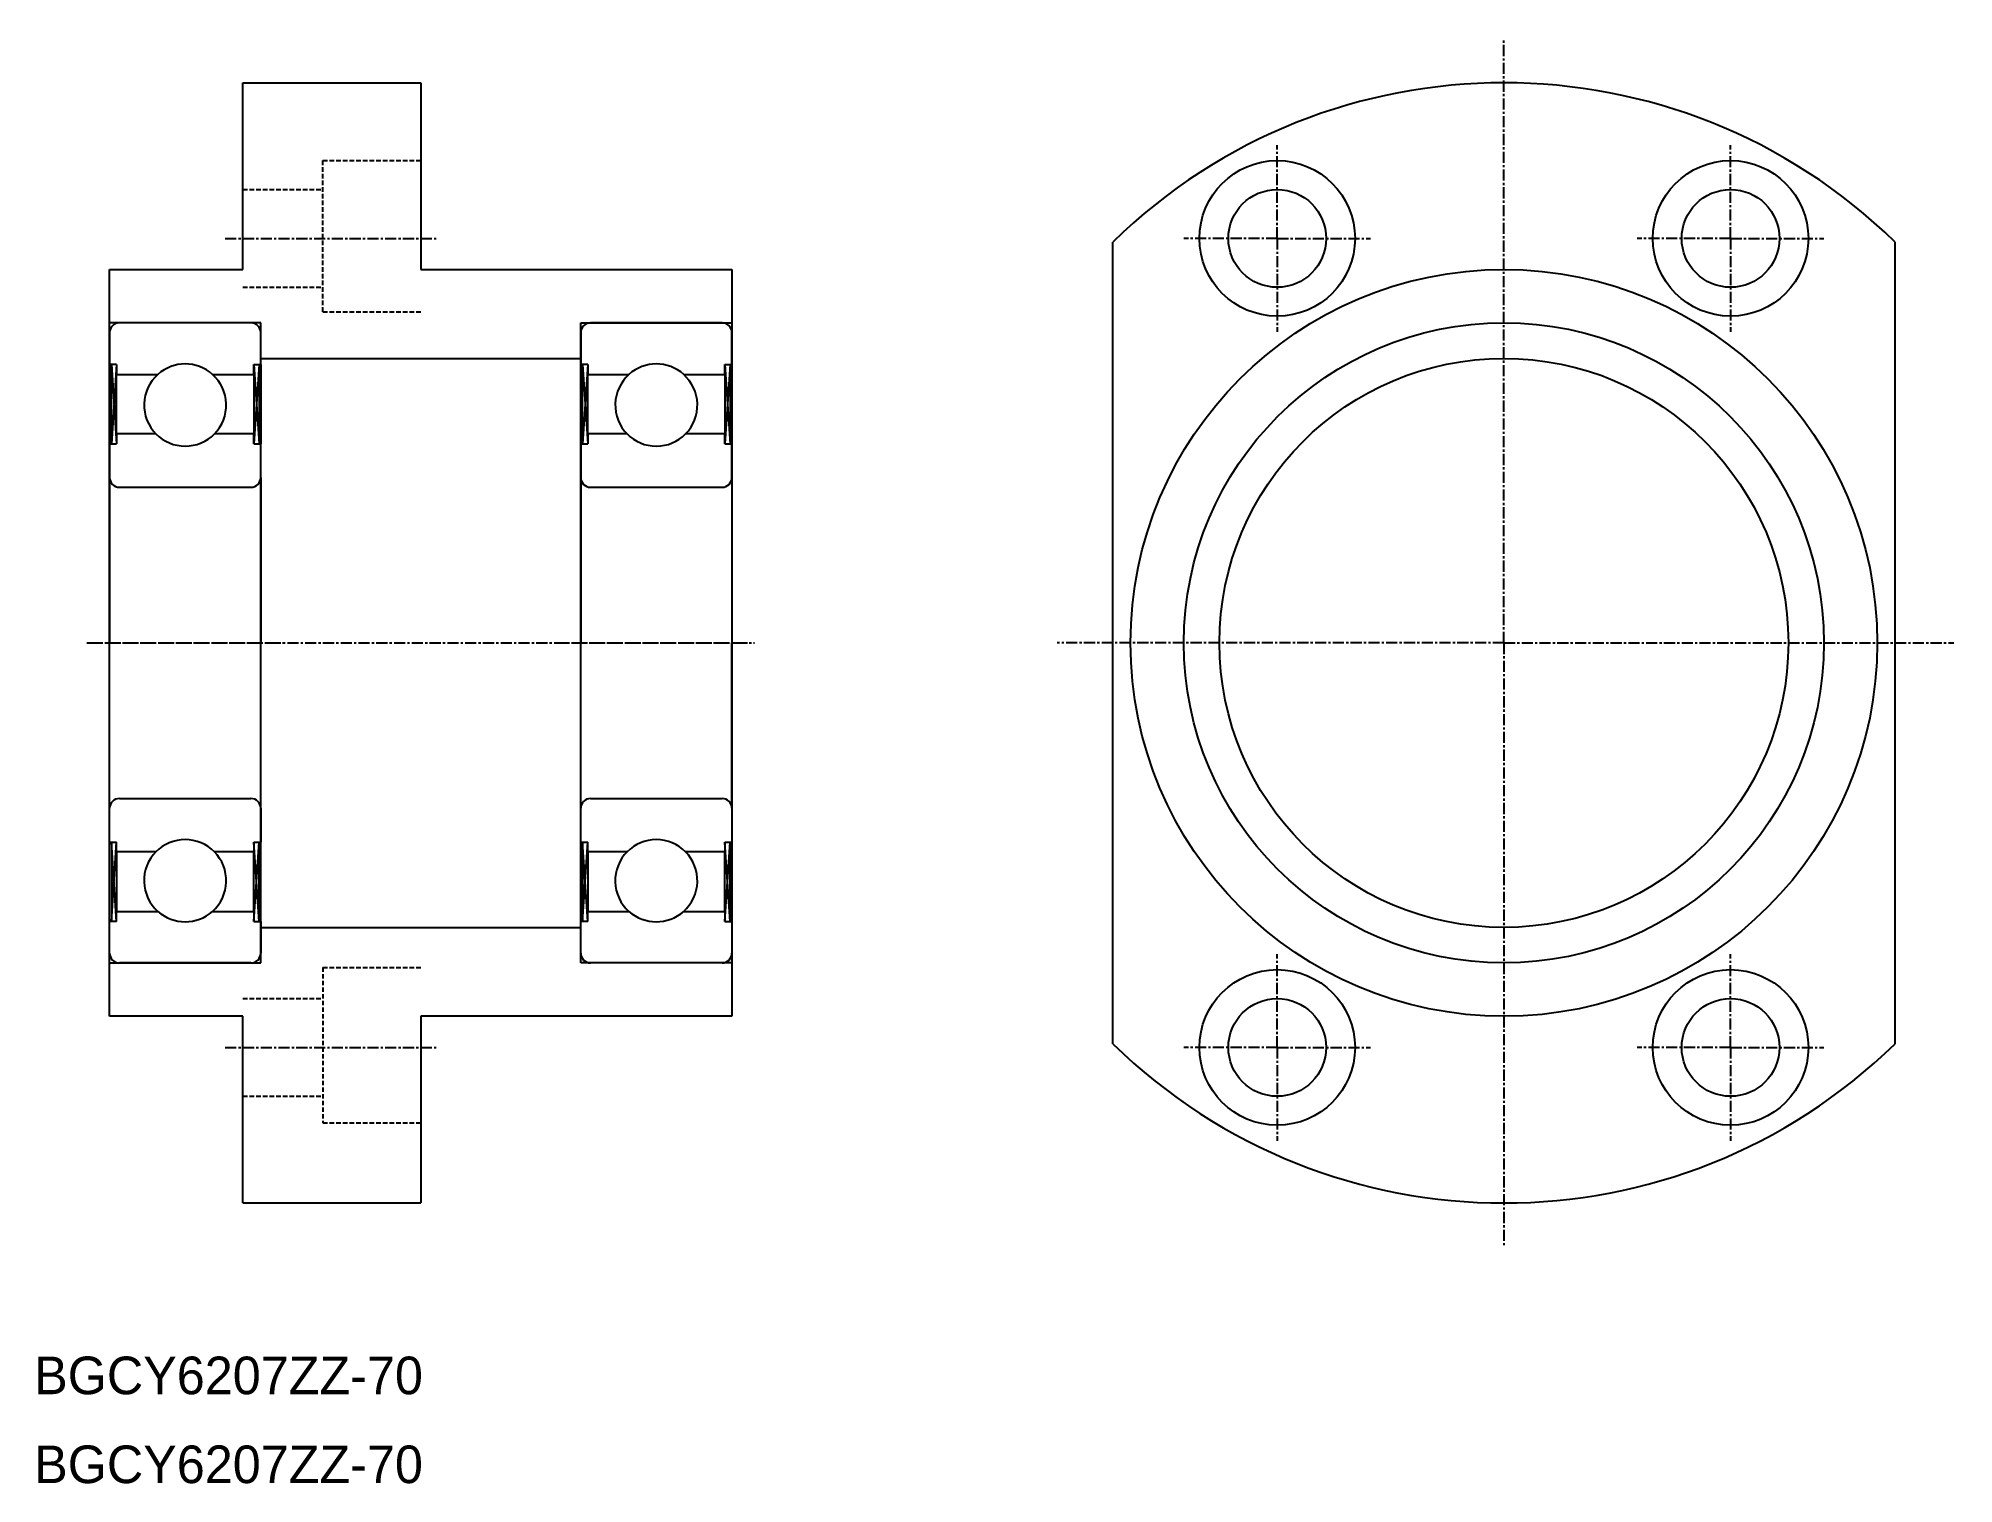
# Model space of a CAD drawing. Extents: x -127 to 89, y -117 to 46.
import ezdxf

# ---------------------------------------------------------------- set-up
doc = ezdxf.new("R2010")
doc.units = 0
doc.linetypes.add('CENTER', pattern=[2, 1.25, -0.25, 0.25, -0.25])
doc.linetypes.add('DASHED', pattern=[0.75, 0.5, -0.25])
doc.layers.get('0').update_dxf_attribs({"linetype": 'CONTINUOUS'})
doc.layers.add('CENTER', color=1, linetype='CENTER')

msp = doc.modelspace()

# ---------------------------------------------------------------- linework, layer by layer
at = {"color": 7, "linetype": 'CONTINUOUS'}
for p, q in [((-103.77, 19.53), (-103.77, 40.53)), ((-103.77, 40.53), (-83.77, 40.53)), ((-83.77, 40.53), (-83.77, 19.53)), ((-5.92, -67.56), (-5.92, 22.62)), ((82.08, -67.56), (82.08, 22.62)), ((-118.77, 19.53), (-103.77, 19.53)), ((-118.77, -64.47), (-118.77, 19.53)), ((-83.77, 19.53), (-48.77, 19.53)), ((-48.77, 19.53), (-48.77, -64.47)), ((-101.77, 13.53), (-118.77, 13.53)), ((-102.87, 13.53), (-117.67, 13.53)), ((-101.77, -58.47), (-101.77, 13.53)), ((-65.77, 13.53), (-48.77, 13.53)), ((-65.77, -58.47), (-65.77, 13.53)), ((-49.87, 13.53), (-64.67, 13.53)), ((-118.77, 12.43), (-118.77, 8.86)), ((-101.77, 8.86), (-101.77, 12.43)), ((-65.77, 12.43), (-65.77, 8.86)), ((-48.77, 8.86), (-48.77, 12.43)), ((-117.98, 8.86), (-118.77, 8.86)), ((-118.77, 8.86), (-118.77, -0.07)), ((-118.57, -0.07), (-118.57, 8.86)), ((-118.57, 8.86), (-117.98, -0.07)), ((-117.98, 8.86), (-118.57, -0.07)), ((-117.98, 8.86), (-117.98, 7.73)), ((-102.55, 7.73), (-102.55, 8.86)), ((-102.55, 8.86), (-101.77, 8.86)), ((-102.55, 8.86), (-101.96, -0.07)), ((-101.96, 8.86), (-102.55, -0.07)), ((-101.96, 8.86), (-101.96, -0.07)), ((-101.77, 9.53), (-65.77, 9.53)), ((-101.77, 8.86), (-101.77, -0.07)), ((-64.98, 8.86), (-65.77, 8.86)), ((-65.77, 8.86), (-65.77, -0.07)), ((-65.57, -0.07), (-65.57, 8.86)), ((-65.57, 8.86), (-64.98, -0.07)), ((-64.98, 8.86), (-65.57, -0.07)), ((-64.98, 8.86), (-64.98, 7.73)), ((-49.55, 7.73), (-49.55, 8.86)), ((-49.55, 8.86), (-48.77, 8.86)), ((-49.55, 8.86), (-48.96, -0.07)), ((-48.96, 8.86), (-49.55, -0.07)), ((-48.96, 8.86), (-48.96, -0.07)), ((-48.77, 8.86), (-48.77, -0.07)), ((-117.98, 7.73), (-113.35, 7.73)), ((-117.98, 1.03), (-117.98, 7.73)), ((-107.18, 7.73), (-102.55, 7.73)), ((-102.55, 7.73), (-102.55, 1.03)), ((-64.98, 7.73), (-60.35, 7.73)), ((-64.98, 1.03), (-64.98, 7.73)), ((-54.18, 7.73), (-49.55, 7.73)), ((-49.55, 7.73), (-49.55, 1.03)), ((-113.56, 1.03), (-117.98, 1.03)), ((-117.98, 1.03), (-117.98, -0.07)), ((-102.55, 1.03), (-106.97, 1.03)), ((-102.55, -0.07), (-102.55, 1.03)), ((-60.56, 1.03), (-64.98, 1.03)), ((-64.98, 1.03), (-64.98, -0.07)), ((-49.55, 1.03), (-53.97, 1.03)), ((-49.55, -0.07), (-49.55, 1.03)), ((-118.77, -0.07), (-118.77, -3.87)), ((-118.77, -0.07), (-117.98, -0.07)), ((-102.55, -0.07), (-101.77, -0.07)), ((-101.77, -3.87), (-101.77, -0.07)), ((-65.77, -0.07), (-65.77, -3.87)), ((-65.77, -0.07), (-64.98, -0.07)), ((-49.55, -0.07), (-48.77, -0.07)), ((-48.77, -3.87), (-48.77, -0.07)), ((-118.77, -3.87), (-118.77, -22.47)), ((-101.77, -3.87), (-101.77, -22.47)), ((-65.77, -3.87), (-65.77, -22.47)), ((-48.77, -3.87), (-48.77, -22.47)), ((-117.67, -4.97), (-102.87, -4.97)), ((-64.67, -4.97), (-49.87, -4.97)), ((-118.77, -41.07), (-118.77, -22.47)), ((-101.77, -41.07), (-101.77, -22.47)), ((-65.77, -41.07), (-65.77, -22.47)), ((-48.77, -41.07), (-48.77, -22.47)), ((-117.67, -39.97), (-102.87, -39.97)), ((-64.67, -39.97), (-49.87, -39.97)), ((-118.77, -44.87), (-118.77, -41.07)), ((-101.77, -41.07), (-101.77, -44.87)), ((-65.77, -44.87), (-65.77, -41.07)), ((-48.77, -41.07), (-48.77, -44.87)), ((-118.77, -53.79), (-118.77, -44.87)), ((-118.77, -44.87), (-117.98, -44.87)), ((-118.57, -44.87), (-118.57, -53.79)), ((-118.57, -53.79), (-117.98, -44.87)), ((-117.98, -53.79), (-118.57, -44.87)), ((-117.98, -45.97), (-117.98, -44.87)), ((-102.55, -44.87), (-102.55, -45.97)), ((-102.55, -44.87), (-101.77, -44.87)), ((-102.55, -53.79), (-101.96, -44.87)), ((-101.96, -53.79), (-102.55, -44.87)), ((-101.96, -53.79), (-101.96, -44.87)), ((-101.77, -53.79), (-101.77, -44.87)), ((-65.77, -53.79), (-65.77, -44.87)), ((-65.77, -44.87), (-64.98, -44.87)), ((-65.57, -44.87), (-65.57, -53.79)), ((-65.57, -53.79), (-64.98, -44.87)), ((-64.98, -53.79), (-65.57, -44.87)), ((-64.98, -45.97), (-64.98, -44.87)), ((-49.55, -44.87), (-49.55, -45.97)), ((-49.55, -44.87), (-48.77, -44.87)), ((-49.55, -53.79), (-48.96, -44.87)), ((-48.96, -53.79), (-49.55, -44.87)), ((-48.96, -53.79), (-48.96, -44.87)), ((-48.77, -53.79), (-48.77, -44.87)), ((-113.56, -45.97), (-117.98, -45.97)), ((-117.98, -45.97), (-117.98, -52.67)), ((-102.55, -45.97), (-106.97, -45.97)), ((-102.55, -52.67), (-102.55, -45.97)), ((-60.56, -45.97), (-64.98, -45.97)), ((-64.98, -45.97), (-64.98, -52.67)), ((-49.55, -45.97), (-53.97, -45.97)), ((-49.55, -52.67), (-49.55, -45.97)), ((-118.77, -57.37), (-118.77, -53.79)), ((-117.98, -53.79), (-118.77, -53.79)), ((-117.98, -52.67), (-113.35, -52.67)), ((-117.98, -53.79), (-117.98, -52.67)), ((-107.18, -52.67), (-102.55, -52.67)), ((-102.55, -52.67), (-102.55, -53.79)), ((-102.55, -53.79), (-101.77, -53.79)), ((-101.77, -53.79), (-101.77, -57.37)), ((-65.77, -57.37), (-65.77, -53.79)), ((-64.98, -53.79), (-65.77, -53.79)), ((-64.98, -52.67), (-60.35, -52.67)), ((-64.98, -53.79), (-64.98, -52.67)), ((-54.18, -52.67), (-49.55, -52.67)), ((-49.55, -52.67), (-49.55, -53.79)), ((-49.55, -53.79), (-48.77, -53.79)), ((-48.77, -53.79), (-48.77, -57.37)), ((-101.77, -54.47), (-65.77, -54.47)), ((-118.77, -58.47), (-101.77, -58.47)), ((-102.87, -58.47), (-117.67, -58.47)), ((-48.77, -58.47), (-65.77, -58.47)), ((-49.87, -58.47), (-64.67, -58.47)), ((-103.77, -64.47), (-118.77, -64.47)), ((-103.77, -85.47), (-103.77, -64.47)), ((-83.77, -64.47), (-83.77, -85.47)), ((-48.77, -64.47), (-83.77, -64.47)), ((-103.77, -85.47), (-83.77, -85.47))]:
    msp.add_line(p, q, dxfattribs=at)
at = {"color": 3, "linetype": 'DASHED'}
for p, q in [((-94.77, 14.78), (-94.77, 31.78)), ((-94.77, 31.78), (-83.77, 31.78)), ((-103.77, 28.53), (-94.77, 28.53)), ((-103.77, 17.53), (-94.77, 17.53)), ((-94.77, 14.78), (-83.77, 14.78)), ((-94.77, -58.97), (-94.77, -76.47)), ((-94.77, -58.97), (-83.77, -58.97)), ((-103.77, -62.47), (-94.77, -62.47)), ((-103.77, -73.47), (-94.77, -73.47)), ((-94.77, -76.47), (-83.77, -76.47))]:
    msp.add_line(p, q, dxfattribs=at)
at = {"color": 7, "linetype": 'CONTINUOUS'}
for centre, radius in [((12.58, 23.03), 8.75), ((63.58, 23.03), 8.75), ((12.58, 23.03), 5.5), ((63.58, 23.03), 5.5), ((38.08, -22.47), 42), ((38.08, -22.47), 36), ((38.08, -22.47), 32), ((12.58, -67.97), 8.75), ((63.58, -67.97), 8.75), ((12.58, -67.97), 5.5), ((63.58, -67.97), 5.5)]:
    msp.add_circle(centre, radius, dxfattribs=at)
for centre, radius, start, end in [((38.08, -22.47), 63, 45.7002, 134.2998), ((-117.67, 12.43), 1.1, 90, 180), ((-102.87, 12.43), 1.1, 0, 90), ((-64.67, 12.43), 1.1, 90, 180), ((-49.87, 12.43), 1.1, 0, 90), ((-110.27, 4.28), 4.62, 48.2404, 131.7596), ((-57.27, 4.28), 4.62, 48.2404, 131.7596), ((-110.27, 4.28), 4.62, 131.7596, 224.6442), ((-110.27, 4.28), 4.62, 315.3558, 48.2404), ((-57.27, 4.28), 4.62, 131.7596, 224.6442), ((-57.27, 4.28), 4.62, 315.3558, 48.2404), ((-110.27, 4.28), 4.62, 224.6442, 315.3558), ((-57.27, 4.28), 4.62, 224.6442, 315.3558), ((-117.67, -3.87), 1.1, 180, 270), ((-102.87, -3.87), 1.1, 270, 0), ((-64.67, -3.87), 1.1, 180, 270), ((-49.87, -3.87), 1.1, 270, 0), ((-117.67, -41.07), 1.1, 90, 180), ((-102.87, -41.07), 1.1, 0, 90), ((-64.67, -41.07), 1.1, 90, 180), ((-49.87, -41.07), 1.1, 0, 90), ((-110.27, -49.22), 4.63, 44.6442, 135.3558), ((-57.27, -49.22), 4.63, 44.6442, 135.3558), ((-110.27, -49.22), 4.63, 135.3558, 228.2404), ((-110.27, -49.22), 4.62, 311.7596, 44.6442), ((-57.27, -49.22), 4.63, 135.3558, 228.2404), ((-57.27, -49.22), 4.62, 311.7596, 44.6442), ((-110.27, -49.22), 4.62, 228.2404, 311.7596), ((-57.27, -49.22), 4.62, 228.2404, 311.7596), ((-117.67, -57.37), 1.1, 180, 270), ((-102.87, -57.37), 1.1, 270, 0), ((-64.67, -57.37), 1.1, 180, 270), ((-49.87, -57.37), 1.1, 270, 0), ((38.08, -22.47), 63, 225.7002, 314.2998)]:
    msp.add_arc(centre, radius, start, end, dxfattribs=at)
at = {"layer": 'CENTER', "color": 1, "linetype": 'CENTER'}
for p, q in [((38.08, -22.47), (38.08, 45.53)), ((12.58, 23.03), (12.58, 33.53)), ((63.58, 23.03), (63.58, 33.53)), ((-105.77, 23.03), (-81.77, 23.03)), ((12.58, 23.03), (2.08, 23.03)), ((12.58, 23.03), (23.08, 23.03)), ((12.58, 23.03), (12.58, 12.53)), ((63.58, 23.03), (53.08, 23.03)), ((63.58, 23.03), (63.58, 12.53)), ((63.58, 23.03), (74.08, 23.03)), ((-121.32, -22.47), (-99.22, -22.47)), ((-120.77, -22.47), (-46.77, -22.47)), ((-68.32, -22.47), (-46.22, -22.47)), ((38.08, -22.47), (-12.17, -22.47)), ((38.08, -22.47), (38.08, -90.47)), ((38.08, -22.47), (88.68, -22.47)), ((12.58, -67.97), (12.58, -57.47)), ((63.58, -67.97), (63.58, -57.47)), ((-105.77, -67.97), (-81.77, -67.97)), ((12.58, -67.97), (2.08, -67.97)), ((12.58, -67.97), (23.08, -67.97)), ((12.58, -67.97), (12.58, -78.47)), ((63.58, -67.97), (53.08, -67.97)), ((63.58, -67.97), (74.08, -67.97)), ((63.58, -67.97), (63.58, -78.47))]:
    msp.add_line(p, q, dxfattribs=at)

# ---------------------------------------------------------------- texts
at = {"color": 7, "linetype": 'CONTINUOUS'}
for p in [(-127.26, -106.98), (-127.26, -116.98)]:
    msp.add_text('BGCY6207ZZ-70', height=4.2333, dxfattribs=at).set_placement(p)

doc.saveas('drawing.dxf')
